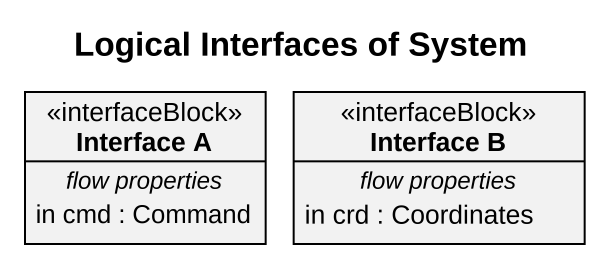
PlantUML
@startuml
title Logical Interfaces of System
hide circle
hide empty members
class "Interface A" as Interface_A <<interfaceBlock>> {
  -- flow properties --
  in cmd : Command
}
class "Interface B" as Interface_B <<interfaceBlock>> {
  -- flow properties --
  in crd : Coordinates
}
@enduml
